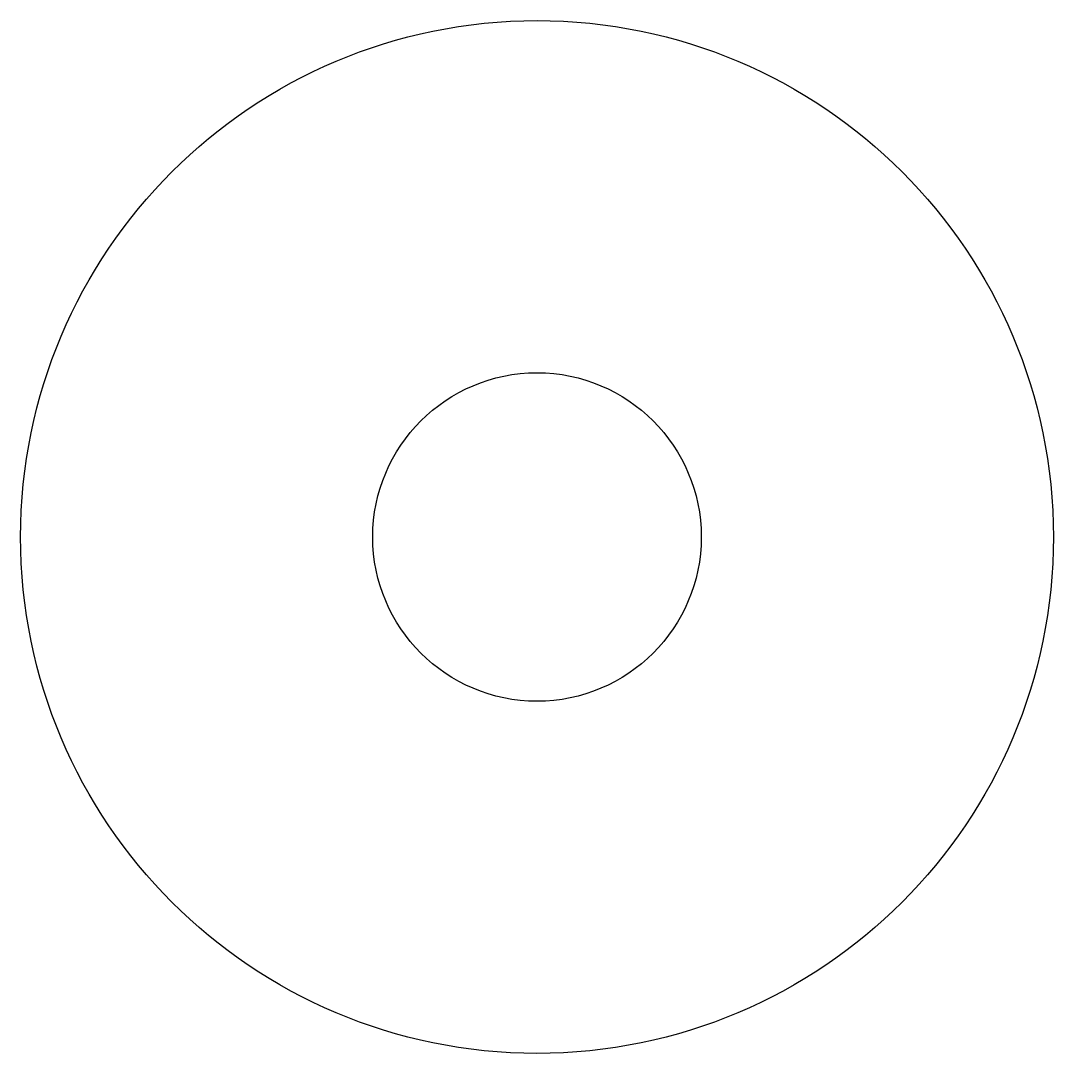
# Model space of a CAD drawing. Extents: x -0.393 to 0.393, y -0.393 to 0.393.
import ezdxf

# ---------------------------------------------------------------- set-up
doc = ezdxf.new("R2010")
doc.units = 0
doc.layers.get('0').update_dxf_attribs({"linetype": 'CONTINUOUS'})

msp = doc.modelspace()

# ---------------------------------------------------------------- linework, layer by layer
for radius in [0.393, 0.125]:
    msp.add_circle((0, 0), radius)

doc.saveas('drawing.dxf')
